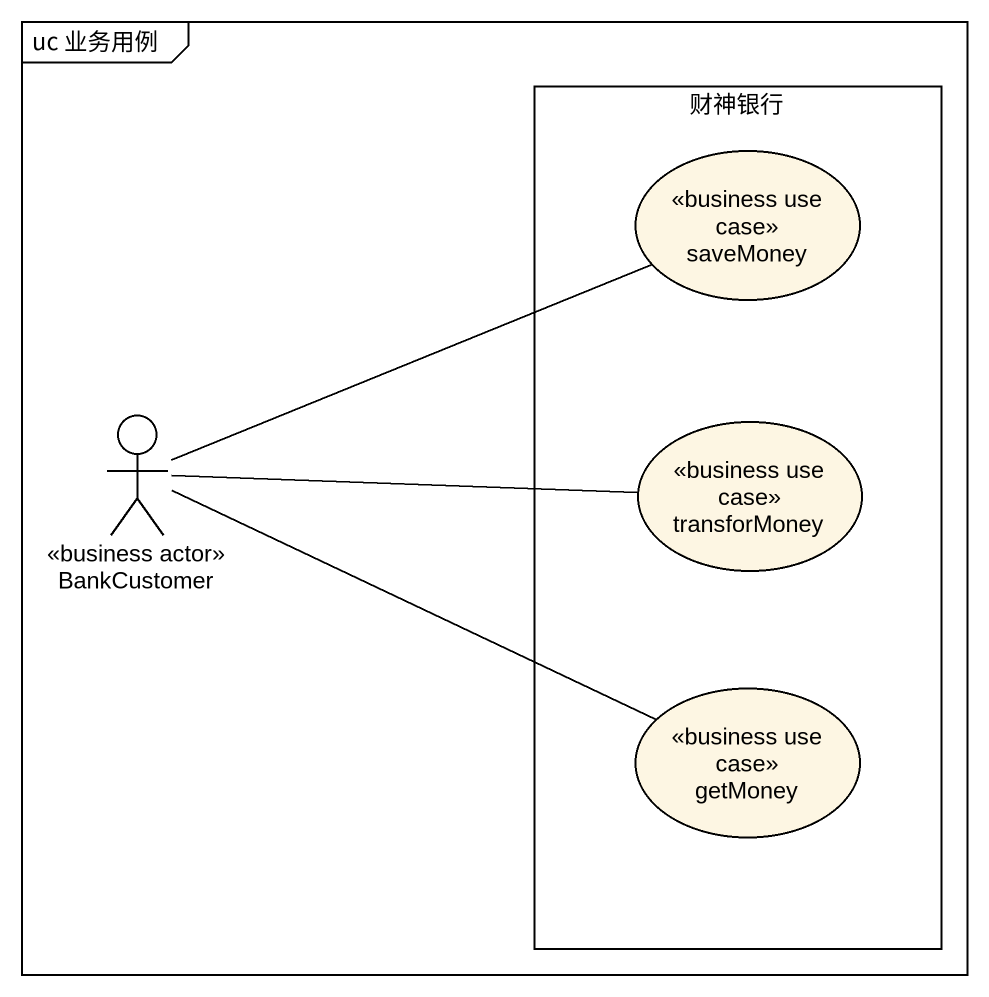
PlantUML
@startuml
mainframe uc 业务用例
rectangle 财神银行 {
  usecase saveMoney <<business use case>>
  usecase transforMoney <<business use case>>
  usecase getMoney <<business use case>>
}
actor BankCustomer <<business actor>>
BankCustomer -right- saveMoney
BankCustomer -right- transforMoney
BankCustomer -right- getMoney
@enduml
